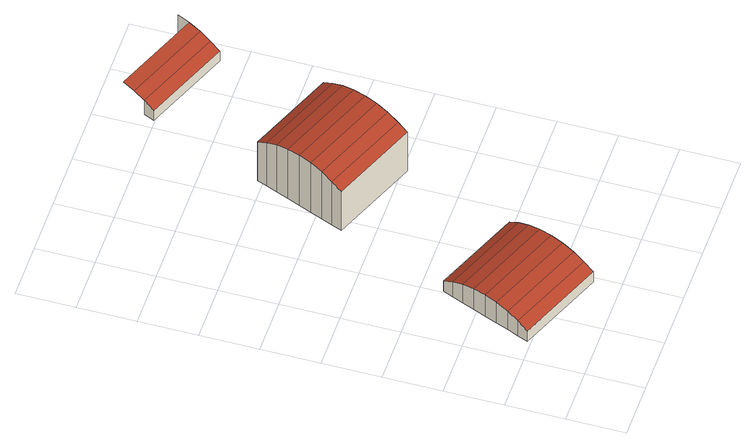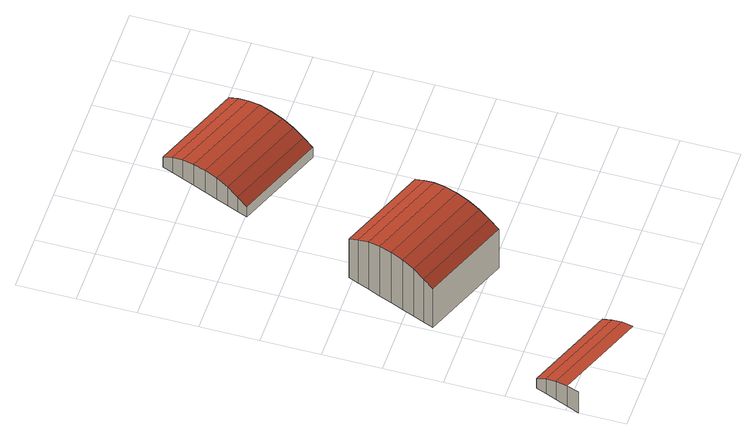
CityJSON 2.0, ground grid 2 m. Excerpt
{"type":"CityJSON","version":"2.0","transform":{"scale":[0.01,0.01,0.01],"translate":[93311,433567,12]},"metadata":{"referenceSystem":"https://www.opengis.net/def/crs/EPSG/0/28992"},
"CityObjects":{
"building1":{"type":"Building","attributes":{"measuredHeight":21.9},"children":["building1-1","building1-2"],"geometry":[{"type":"MultiSurface","lod":"2","boundaries":[[[0,1,2,3]],[[1,4,5,2]],[[4,6,7,5]],[[6,8,9,7]],[[10,9,8,11]],[[12,0,3,13]],[[0,12,14,1]],[[15,10,11,16]],[[1,14,17,4]],[[18,15,16,19]],[[4,17,20,6]],[[21,18,19,22]],[[6,20,23,8]],[[8,23,24,11]],[[14,12,13,25]],[[11,24,26,16]],[[17,14,25,27]],[[16,26,28,19]],[[20,17,27,29]],[[19,28,30,22]],[[31,21,22,30]],[[23,20,29,32]],[[32,33,24,23]],[[33,34,26,24]],[[34,35,28,26]],[[35,31,30,28]],[[36,37,38,39]],[[37,40,41,38]],[[40,42,43,41]],[[42,44,45,43]],[[46,45,44,47]],[[48,36,39,49]],[[36,48,50,37]],[[51,46,47,52]],[[37,50,53,40]],[[54,51,52,55]],[[40,53,56,42]],[[57,54,55,58]],[[42,56,59,44]],[[44,59,60,47]],[[50,48,49,61]],[[47,60,62,52]],[[53,50,61,63]],[[52,62,64,55]],[[56,53,63,65]],[[55,64,66,58]],[[67,57,58,66]],[[59,56,65,68]],[[68,69,60,59]],[[69,70,62,60]],[[70,71,64,62]],[[71,67,66,64]],[[72,73,74,75]],[[76,72,75,77]],[[72,76,78,73]],[[73,78,79,80]],[[80,79,81,82]],[[78,76,77,83]],[[79,78,83,84]],[[81,79,84,85]],[[86,81,85,87]]],"semantics":{"surfaces":[{"type":"WallSurface"},{"type":"RoofSurface"}],"values":[0,0,0,0,0,0,1,0,1,0,1,0,1,1,0,1,0,1,0,1,0,0,0,0,0,0,0,0,0,0,0,0,1,0,1,0,1,0,1,1,0,1,0,1,0,1,0,0,0,0,0,0,0,0,1,1,1,0,0,0,0]}}]},
"building1-1":{"type":"BuildingInstallation","parents":["building1"],"geometry":[{"type":"MultiSurface","lod":"2","boundaries":[[[18,15,16,19]],[[15,10,11,16]],[[31,21,22,30]],[[33,34,26,24]],[[23,20,29,32]],[[35,31,30,28]],[[32,33,24,23]],[[21,18,19,22]],[[10,9,8,11]],[[6,8,9,7]],[[20,17,27,29]],[[34,35,28,26]],[[4,6,7,5]],[[1,4,5,2]],[[17,14,25,27]],[[0,1,2,3]],[[14,12,13,25]],[[12,0,3,13]],[[19,28,30,22]],[[11,24,26,16]],[[16,26,28,19]],[[1,14,17,4]],[[8,23,24,11]],[[4,17,20,6]],[[0,12,14,1]],[[6,20,23,8]]],"semantics":{"surfaces":[{"type":"WallSurface"},{"type":"RoofSurface"}],"values":[0,0,0,0,0,0,0,0,0,0,0,0,0,0,0,0,0,0,1,1,1,1,1,1,1,1]}}]},
"building1-2":{"type":"BuildingInstallation","parents":["building1"],"geometry":[{"type":"MultiSurface","lod":"2","boundaries":[[[57,54,55,58]],[[71,67,66,64]],[[67,57,58,66]],[[70,71,64,62]],[[51,46,47,52]],[[46,45,44,47]],[[68,69,60,59]],[[59,56,65,68]],[[42,44,45,43]],[[56,53,63,65]],[[53,50,61,63]],[[37,40,41,38]],[[48,36,39,49]],[[69,70,62,60]],[[50,48,49,61]],[[54,51,52,55]],[[40,42,43,41]],[[36,37,38,39]],[[52,62,64,55]],[[42,56,59,44]],[[55,64,66,58]],[[47,60,62,52]],[[44,59,60,47]],[[40,53,56,42]],[[36,48,50,37]],[[37,50,53,40]]],"semantics":{"surfaces":[{"type":"WallSurface"},{"type":"RoofSurface"}],"values":[0,0,0,0,0,0,0,0,0,0,0,0,0,0,0,0,0,0,1,1,1,1,1,1,1,1]}}]}
},
"vertices":[
[82,214,145],[96,248,166],[96,248,99],[82,214,99],[111,286,183],[111,286,99],[127,328,194],[127,328,99],[145,370,197],[145,370,99],[162,413,99],[162,413,194],[384,92,145],[384,92,99],[398,126,166],[179,454,99],[179,454,183],[413,164,183],[194,492,99],[194,492,166],[430,206,194],[208,527,99],[208,527,145],[447,248,197],[465,291,194],[398,126,99],[481,332,183],[413,164,99],[497,370,166],[430,206,99],[510,405,145],[510,405,99],[447,248,99],[465,291,99],[481,332,99],[497,370,99],[359,908,277],[373,942,298],[373,942,99],[359,908,99],[388,980,315],[388,980,99],[405,1022,326],[405,1022,99],[422,1064,329],[422,1064,99],[440,1107,99],[440,1107,326],[662,786,277],[662,786,99],[676,820,298],[456,1148,99],[456,1148,315],[691,858,315],[471,1186,99],[471,1186,298],[708,900,326],[485,1221,99],[485,1221,277],[725,942,329],[742,985,326],[676,820,99],[759,1026,315],[691,858,99],[774,1064,298],[708,900,99],[788,1099,277],[788,1099,99],[725,942,99],[742,985,99],[759,1026,99],[774,1064,99],[634,1606,142],[648,1641,164],[648,1641,99],[634,1606,99],[937,1484,142],[937,1484,99],[950,1519,164],[966,1557,181],[663,1679,181],[982,1598,191],[680,1720,191],[950,1519,99],[966,1557,99],[982,1598,99],[999,1641,195],[999,1641,99]
]}
